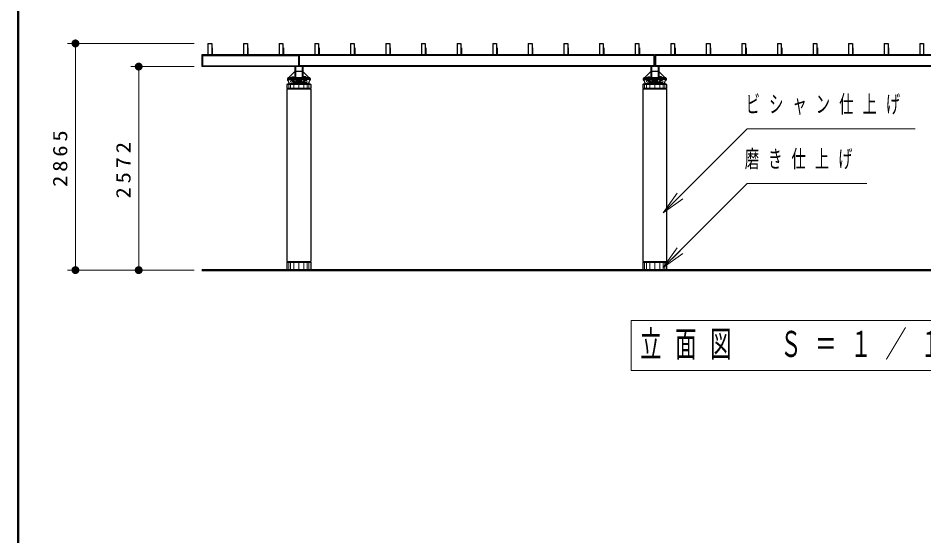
# Model space of a CAD drawing. Units: millimetres on the paper, with parts at other scales. Extents: x -365 to 10, y -38 to 257.
# Drawn here: x -365 to -250.5, y 60.7 to 126.1 of the extents above; entities that cross this region are included whole.
import ezdxf

# ---------------------------------------------------------------- set-up
doc = ezdxf.new("R2010")
doc.units = ezdxf.units.MM
doc.layers.add('LY_1', color=7, linetype='Continuous', lineweight=25)
doc.layers.add('LY_2', color=7, linetype='Continuous', lineweight=13)
doc.styles.add('ＭＳ ゴシック', font='')
doc.styles.get('ＭＳ ゴシック').set_extended_font_data('MS Gothic')

# ---------------------------------------------------------------- blocks, each defined once
blk = doc.blocks.new('filled_dot')
at = {"color": 0, "linetype": 'Continuous', "lineweight": -2, "const_width": 1.25}
blk.add_lwpolyline([(-0.625, 0, 1), (0.625, 0, 1)], format="xyb", close=True, dxfattribs=at)

msp = doc.modelspace()

# ---------------------------------------------------------------- linework, layer by layer
at = {"layer": 'LY_1', "lineweight": 13}
for p, q in [((-342.755, 122.941), (-358.755, 122.941)), ((-357.755, 94.291), (-357.755, 122.941)), ((-342.755, 120.011), (-350.755, 120.011)), ((-349.755, 94.291), (-349.755, 120.011)), ((-330.786, 117.741), (-330.786, 117.291)), ((-330.567, 117.741), (-330.567, 117.291)), ((-330.13, 117.741), (-330.13, 117.291)), ((-329.505, 117.741), (-329.505, 117.291)), ((-328.88, 117.741), (-328.88, 117.291)), ((-328.442, 117.741), (-328.442, 117.291)), ((-328.223, 117.741), (-328.223, 117.291)), ((-285.786, 117.741), (-285.786, 117.291)), ((-285.567, 117.741), (-285.567, 117.291)), ((-285.13, 117.741), (-285.13, 117.291)), ((-284.505, 117.741), (-284.505, 117.291)), ((-283.88, 117.741), (-283.88, 117.291)), ((-283.442, 117.741), (-283.442, 117.291)), ((-283.223, 117.741), (-283.223, 117.291)), ((-283.431, 101.538), (-281.664, 104.013)), ((-283.431, 101.538), (-281.31, 103.659)), ((-280.956, 103.306), (-283.431, 101.538)), ((-283.431, 94.621), (-281.664, 97.096)), ((-283.431, 94.621), (-281.31, 96.742)), ((-280.956, 96.388), (-283.431, 94.621)), ((-330.786, 95.291), (-330.786, 94.291)), ((-330.567, 95.291), (-330.567, 94.291)), ((-330.13, 95.291), (-330.13, 94.291)), ((-329.505, 95.291), (-329.505, 94.291)), ((-328.88, 95.291), (-328.88, 94.291)), ((-328.442, 95.291), (-328.442, 94.291)), ((-328.223, 95.291), (-328.223, 94.291)), ((-285.786, 95.291), (-285.786, 94.291)), ((-285.567, 95.291), (-285.567, 94.291)), ((-285.13, 95.291), (-285.13, 94.291)), ((-284.505, 95.291), (-284.505, 94.291)), ((-283.88, 95.291), (-283.88, 94.291)), ((-283.442, 95.291), (-283.442, 94.291)), ((-283.223, 95.291), (-283.223, 94.291)), ((-342.755, 94.291), (-358.755, 94.291)), ((-236.505, 87.924), (-287.505, 87.924)), ((-287.505, 87.924), (-287.505, 81.624)), ((-287.505, 81.624), (-236.505, 81.624))]:
    msp.add_line(p, q, dxfattribs=at)
at = {"layer": 'LY_1', "color": 40}
for p, q in [((-340.995, 122.941), (-340.995, 121.491)), ((-340.995, 122.941), (-340.515, 122.941)), ((-340.515, 122.941), (-340.515, 121.491)), ((-336.495, 122.941), (-336.495, 121.491)), ((-336.495, 122.941), (-336.015, 122.941)), ((-336.015, 122.941), (-336.015, 121.491)), ((-331.995, 122.941), (-331.995, 121.491)), ((-331.995, 122.941), (-331.515, 122.941)), ((-331.515, 122.941), (-331.515, 121.491)), ((-327.495, 122.941), (-327.495, 121.491)), ((-327.495, 122.941), (-327.015, 122.941)), ((-327.015, 122.941), (-327.015, 121.491)), ((-322.995, 122.941), (-322.995, 121.491)), ((-322.995, 122.941), (-322.515, 122.941)), ((-322.515, 122.941), (-322.515, 121.491)), ((-318.495, 122.941), (-318.495, 121.491)), ((-318.495, 122.941), (-318.015, 122.941)), ((-318.015, 122.941), (-318.015, 121.491)), ((-313.995, 122.941), (-313.995, 121.491)), ((-313.995, 122.941), (-313.515, 122.941)), ((-313.515, 122.941), (-313.515, 121.491)), ((-309.495, 122.941), (-309.495, 121.491)), ((-309.495, 122.941), (-309.015, 122.941)), ((-309.015, 122.941), (-309.015, 121.491)), ((-304.995, 122.941), (-304.995, 121.491)), ((-304.995, 122.941), (-304.515, 122.941)), ((-304.515, 122.941), (-304.515, 121.491)), ((-300.495, 122.941), (-300.495, 121.491)), ((-300.495, 122.941), (-300.015, 122.941)), ((-300.015, 122.941), (-300.015, 121.491)), ((-295.995, 122.941), (-295.995, 121.491)), ((-295.995, 122.941), (-295.515, 122.941)), ((-295.515, 122.941), (-295.515, 121.491)), ((-291.495, 122.941), (-291.495, 121.491)), ((-291.495, 122.941), (-291.015, 122.941)), ((-291.015, 122.941), (-291.015, 121.491)), ((-286.995, 122.941), (-286.995, 121.491)), ((-286.995, 122.941), (-286.515, 122.941)), ((-286.515, 122.941), (-286.515, 121.491)), ((-282.495, 122.941), (-282.495, 121.491)), ((-282.495, 122.941), (-282.015, 122.941)), ((-282.015, 122.941), (-282.015, 121.491)), ((-277.995, 122.941), (-277.995, 121.491)), ((-277.995, 122.941), (-277.515, 122.941)), ((-277.515, 122.941), (-277.515, 121.491)), ((-273.495, 122.941), (-273.495, 121.491)), ((-273.495, 122.941), (-273.015, 122.941)), ((-273.015, 122.941), (-273.015, 121.491)), ((-268.995, 122.941), (-268.995, 121.491)), ((-268.995, 122.941), (-268.515, 122.941)), ((-268.515, 122.941), (-268.515, 121.491)), ((-264.495, 122.941), (-264.495, 121.491)), ((-264.495, 122.941), (-264.015, 122.941)), ((-264.015, 122.941), (-264.015, 121.491)), ((-259.995, 122.941), (-259.995, 121.491)), ((-259.995, 122.941), (-259.515, 122.941)), ((-259.515, 122.941), (-259.515, 121.491)), ((-255.495, 122.941), (-255.495, 121.491)), ((-255.495, 122.941), (-255.015, 122.941)), ((-255.015, 122.941), (-255.015, 121.491)), ((-250.995, 122.941), (-250.995, 121.491)), ((-250.995, 122.941), (-250.515, 122.941)), ((-250.515, 122.941), (-250.515, 121.491))]:
    msp.add_line(p, q, dxfattribs=at)
at = {"layer": 'LY_1'}
for p, q in [((-284.555, 121.491), (-341.755, 121.491)), ((-341.755, 121.491), (-341.755, 120.011)), ((-341.695, 121.401), (-341.695, 120.101)), ((-341.695, 121.401), (-329.535, 121.401)), ((-340.445, 122.391), (-340.445, 121.561)), ((-340.445, 121.561), (-339.615, 121.561)), ((-335.945, 122.391), (-335.945, 121.561)), ((-335.945, 121.561), (-335.115, 121.561)), ((-331.445, 122.391), (-331.445, 121.561)), ((-331.445, 121.561), (-330.615, 121.561)), ((-329.535, 121.401), (-329.535, 120.101)), ((-284.615, 121.401), (-329.475, 121.401)), ((-329.475, 121.401), (-329.475, 120.101)), ((-326.945, 122.391), (-326.945, 121.561)), ((-326.945, 121.561), (-326.115, 121.561)), ((-322.445, 122.391), (-322.445, 121.561)), ((-322.445, 121.561), (-321.615, 121.561)), ((-317.945, 122.391), (-317.945, 121.561)), ((-317.945, 121.561), (-317.115, 121.561)), ((-313.445, 122.391), (-313.445, 121.561)), ((-313.445, 121.561), (-312.615, 121.561)), ((-308.945, 122.391), (-308.945, 121.561)), ((-308.945, 121.561), (-308.115, 121.561)), ((-304.445, 122.391), (-304.445, 121.561)), ((-304.445, 121.561), (-303.615, 121.561)), ((-299.945, 122.391), (-299.945, 121.561)), ((-299.945, 121.561), (-299.115, 121.561)), ((-295.445, 122.391), (-295.445, 121.561)), ((-295.445, 121.561), (-294.615, 121.561)), ((-290.945, 122.391), (-290.945, 121.561)), ((-290.945, 121.561), (-290.115, 121.561)), ((-286.445, 122.391), (-286.445, 121.561)), ((-286.445, 121.561), (-285.615, 121.561)), ((-284.615, 121.401), (-284.615, 120.101)), ((-284.555, 121.491), (-284.555, 120.011)), ((-284.455, 121.491), (-284.455, 120.011)), ((-239.555, 121.491), (-284.455, 121.491)), ((-284.395, 121.401), (-284.395, 120.101)), ((-239.615, 121.401), (-284.395, 121.401)), ((-281.945, 122.391), (-281.945, 121.561)), ((-281.945, 121.561), (-281.115, 121.561)), ((-277.445, 122.391), (-277.445, 121.561)), ((-277.445, 121.561), (-276.615, 121.561)), ((-272.945, 122.391), (-272.945, 121.561)), ((-272.945, 121.561), (-272.115, 121.561)), ((-268.445, 122.391), (-268.445, 121.561)), ((-268.445, 121.561), (-267.615, 121.561)), ((-263.945, 122.391), (-263.945, 121.561)), ((-263.945, 121.561), (-263.115, 121.561)), ((-259.445, 122.391), (-259.445, 121.561)), ((-259.445, 121.561), (-258.615, 121.561)), ((-254.945, 122.391), (-254.945, 121.561)), ((-254.945, 121.561), (-254.115, 121.561)), ((-284.555, 120.011), (-341.755, 120.011)), ((-341.695, 120.101), (-329.535, 120.101)), ((-330.005, 119.381), (-330.805, 118.581)), ((-330.005, 120.011), (-330.005, 118.581)), ((-329.915, 120.011), (-329.915, 118.581)), ((-329.095, 119.381), (-329.915, 119.381)), ((-284.615, 120.101), (-329.475, 120.101)), ((-329.095, 120.011), (-329.095, 118.581)), ((-329.005, 120.011), (-329.005, 118.581)), ((-328.204, 118.581), (-329.004, 119.381)), ((-285.005, 119.381), (-285.805, 118.581)), ((-285.005, 120.011), (-285.005, 118.581)), ((-284.915, 120.011), (-284.915, 118.581)), ((-284.095, 119.381), (-284.915, 119.381)), ((-239.555, 120.011), (-284.455, 120.011)), ((-239.615, 120.101), (-284.395, 120.101)), ((-284.095, 120.011), (-284.095, 118.581)), ((-284.005, 120.011), (-284.005, 118.581)), ((-283.204, 118.581), (-284.004, 119.381)), ((-328.055, 118.491), (-330.955, 118.491)), ((-328.105, 118.581), (-330.905, 118.581)), ((-330.905, 118.581), (-330.905, 118.491)), ((-328.105, 118.581), (-328.105, 118.491)), ((-283.055, 118.491), (-285.955, 118.491)), ((-283.105, 118.581), (-285.905, 118.581)), ((-285.905, 118.581), (-285.905, 118.491)), ((-283.105, 118.581), (-283.105, 118.491))]:
    msp.add_line(p, q, dxfattribs=at)
at = {"layer": 'LY_1', "color": 1}
for p, q in [((-330.955, 118.491), (-330.955, 118.349)), ((-330.955, 118.491), (-328.055, 118.491)), ((-330.955, 118.401), (-329.55, 118.401)), ((-330.755, 118.021), (-330.755, 117.791)), ((-330.405, 118.613), (-330.405, 118.581)), ((-330.405, 118.613), (-330.105, 118.613)), ((-330.405, 118.369), (-330.405, 118.401)), ((-330.405, 118.369), (-330.105, 118.369)), ((-330.375, 118.713), (-330.135, 118.713)), ((-330.375, 118.713), (-330.375, 118.613)), ((-330.375, 118.239), (-330.375, 118.369)), ((-330.375, 118.239), (-330.135, 118.239)), ((-330.335, 118.213), (-330.335, 118.239)), ((-330.335, 118.213), (-330.175, 118.213)), ((-330.255, 118.713), (-330.255, 118.613)), ((-330.255, 118.239), (-330.255, 118.369)), ((-330.2, 118.043), (-329.96, 118.043)), ((-330.2, 118.043), (-330.2, 117.913)), ((-330.175, 118.213), (-330.175, 118.239)), ((-330.16, 118.141), (-330.16, 118.043)), ((-330, 118.141), (-330.16, 118.141)), ((-330.135, 118.713), (-330.135, 118.613)), ((-330.135, 118.239), (-330.135, 118.369)), ((-330.105, 118.613), (-330.105, 118.581)), ((-330.105, 118.369), (-330.105, 118.401)), ((-330.08, 118.043), (-330.08, 117.913)), ((-330, 118.141), (-330, 118.043)), ((-329.96, 118.043), (-329.96, 117.913)), ((-329.55, 118.401), (-329.55, 117.881)), ((-329.46, 118.401), (-329.46, 117.881)), ((-328.055, 118.401), (-329.46, 118.401)), ((-329.05, 118.043), (-329.05, 117.913)), ((-328.81, 118.043), (-329.05, 118.043)), ((-329.01, 118.141), (-328.85, 118.141)), ((-329.01, 118.141), (-329.01, 118.043)), ((-328.93, 118.043), (-328.93, 117.913)), ((-328.905, 118.613), (-328.905, 118.581)), ((-328.605, 118.613), (-328.905, 118.613)), ((-328.905, 118.369), (-328.905, 118.401)), ((-328.605, 118.369), (-328.905, 118.369)), ((-328.635, 118.713), (-328.875, 118.713)), ((-328.875, 118.713), (-328.875, 118.613)), ((-328.875, 118.239), (-328.875, 118.369)), ((-328.635, 118.239), (-328.875, 118.239)), ((-328.85, 118.141), (-328.85, 118.043)), ((-328.835, 118.213), (-328.835, 118.239)), ((-328.675, 118.213), (-328.835, 118.213)), ((-328.81, 118.043), (-328.81, 117.913)), ((-328.755, 118.713), (-328.755, 118.613)), ((-328.755, 118.239), (-328.755, 118.369)), ((-328.675, 118.213), (-328.675, 118.239)), ((-328.635, 118.713), (-328.635, 118.613)), ((-328.635, 118.239), (-328.635, 118.369)), ((-328.605, 118.613), (-328.605, 118.581)), ((-328.605, 118.369), (-328.605, 118.401)), ((-328.255, 118.021), (-328.255, 117.791)), ((-328.055, 118.491), (-328.055, 118.349)), ((-285.955, 118.491), (-285.955, 118.349)), ((-285.955, 118.491), (-283.055, 118.491)), ((-285.955, 118.401), (-284.55, 118.401)), ((-285.755, 118.021), (-285.755, 117.791)), ((-285.405, 118.613), (-285.405, 118.581)), ((-285.405, 118.613), (-285.105, 118.613)), ((-285.405, 118.369), (-285.405, 118.401)), ((-285.405, 118.369), (-285.105, 118.369)), ((-285.375, 118.713), (-285.135, 118.713)), ((-285.375, 118.713), (-285.375, 118.613)), ((-285.375, 118.239), (-285.375, 118.369)), ((-285.375, 118.239), (-285.135, 118.239)), ((-285.335, 118.213), (-285.335, 118.239)), ((-285.335, 118.213), (-285.175, 118.213)), ((-285.255, 118.713), (-285.255, 118.613)), ((-285.255, 118.239), (-285.255, 118.369)), ((-285.2, 118.043), (-284.96, 118.043)), ((-285.2, 118.043), (-285.2, 117.913)), ((-285.175, 118.213), (-285.175, 118.239)), ((-285.16, 118.141), (-285.16, 118.043)), ((-285, 118.141), (-285.16, 118.141)), ((-285.135, 118.713), (-285.135, 118.613)), ((-285.135, 118.239), (-285.135, 118.369)), ((-285.105, 118.613), (-285.105, 118.581)), ((-285.105, 118.369), (-285.105, 118.401)), ((-285.08, 118.043), (-285.08, 117.913)), ((-285, 118.141), (-285, 118.043)), ((-284.96, 118.043), (-284.96, 117.913)), ((-284.55, 118.401), (-284.55, 117.881)), ((-284.46, 118.401), (-284.46, 117.881)), ((-283.055, 118.401), (-284.46, 118.401)), ((-284.05, 118.043), (-284.05, 117.913)), ((-283.81, 118.043), (-284.05, 118.043)), ((-284.01, 118.141), (-283.85, 118.141)), ((-284.01, 118.141), (-284.01, 118.043)), ((-283.93, 118.043), (-283.93, 117.913)), ((-283.905, 118.613), (-283.905, 118.581)), ((-283.605, 118.613), (-283.905, 118.613)), ((-283.905, 118.369), (-283.905, 118.401)), ((-283.605, 118.369), (-283.905, 118.369)), ((-283.635, 118.713), (-283.875, 118.713)), ((-283.875, 118.713), (-283.875, 118.613)), ((-283.875, 118.239), (-283.875, 118.369)), ((-283.635, 118.239), (-283.875, 118.239)), ((-283.85, 118.141), (-283.85, 118.043)), ((-283.835, 118.213), (-283.835, 118.239)), ((-283.675, 118.213), (-283.835, 118.213)), ((-283.81, 118.043), (-283.81, 117.913)), ((-283.755, 118.713), (-283.755, 118.613)), ((-283.755, 118.239), (-283.755, 118.369)), ((-283.675, 118.213), (-283.675, 118.239)), ((-283.635, 118.713), (-283.635, 118.613)), ((-283.635, 118.239), (-283.635, 118.369)), ((-283.605, 118.613), (-283.605, 118.581)), ((-283.605, 118.369), (-283.605, 118.401)), ((-283.255, 118.021), (-283.255, 117.791)), ((-283.055, 118.491), (-283.055, 118.349)), ((-330.755, 117.881), (-329.55, 117.881)), ((-330.755, 117.791), (-328.255, 117.791)), ((-330.23, 117.913), (-329.93, 117.913)), ((-330.23, 117.913), (-330.23, 117.881)), ((-329.93, 117.913), (-329.93, 117.881)), ((-328.255, 117.881), (-329.46, 117.881)), ((-329.08, 117.913), (-329.08, 117.881)), ((-328.78, 117.913), (-329.08, 117.913)), ((-328.78, 117.913), (-328.78, 117.881)), ((-285.755, 117.881), (-284.55, 117.881)), ((-285.755, 117.791), (-283.255, 117.791)), ((-285.23, 117.913), (-284.93, 117.913)), ((-285.23, 117.913), (-285.23, 117.881)), ((-284.93, 117.913), (-284.93, 117.881)), ((-283.255, 117.881), (-284.46, 117.881)), ((-284.08, 117.913), (-284.08, 117.881)), ((-283.78, 117.913), (-284.08, 117.913)), ((-283.78, 117.913), (-283.78, 117.881))]:
    msp.add_line(p, q, dxfattribs=at)
at = {"layer": 'LY_1', "color": 1, "lineweight": 13}
for p, q in [((-330.455, 118.251), (-330.375, 118.251)), ((-330.455, 118.031), (-330.305, 118.031)), ((-329.905, 118.351), (-329.905, 118.291)), ((-329.885, 118.281), (-329.905, 118.291)), ((-329.905, 117.991), (-329.885, 118.001)), ((-329.905, 117.991), (-329.905, 117.931)), ((-329.55, 118.281), (-329.885, 118.281)), ((-329.885, 118.281), (-329.885, 118.191)), ((-329.865, 118.181), (-329.885, 118.191)), ((-329.885, 118.091), (-329.865, 118.101)), ((-329.885, 118.091), (-329.885, 118.001)), ((-329.55, 118.001), (-329.885, 118.001)), ((-329.55, 118.181), (-329.865, 118.181)), ((-329.865, 118.181), (-329.865, 118.101)), ((-329.55, 118.101), (-329.865, 118.101)), ((-329.48, 118.181), (-329.53, 118.181)), ((-329.46, 118.281), (-329.125, 118.281)), ((-329.46, 118.181), (-329.145, 118.181)), ((-329.46, 118.101), (-329.145, 118.101)), ((-329.46, 118.001), (-329.125, 118.001)), ((-329.145, 118.181), (-329.125, 118.191)), ((-329.145, 118.181), (-329.145, 118.101)), ((-329.125, 118.091), (-329.145, 118.101)), ((-329.125, 118.281), (-329.105, 118.291)), ((-329.125, 118.281), (-329.125, 118.191)), ((-329.125, 118.091), (-329.125, 118.001)), ((-329.105, 117.991), (-329.125, 118.001)), ((-329.105, 118.351), (-329.105, 118.291)), ((-329.105, 117.991), (-329.105, 117.931)), ((-328.555, 118.031), (-328.705, 118.031)), ((-328.555, 118.251), (-328.635, 118.251)), ((-285.455, 118.251), (-285.375, 118.251)), ((-285.455, 118.031), (-285.305, 118.031)), ((-284.905, 118.351), (-284.905, 118.291)), ((-284.885, 118.281), (-284.905, 118.291)), ((-284.905, 117.991), (-284.885, 118.001)), ((-284.905, 117.991), (-284.905, 117.931)), ((-284.55, 118.281), (-284.885, 118.281)), ((-284.885, 118.281), (-284.885, 118.191)), ((-284.865, 118.181), (-284.885, 118.191)), ((-284.885, 118.091), (-284.865, 118.101)), ((-284.885, 118.091), (-284.885, 118.001)), ((-284.55, 118.001), (-284.885, 118.001)), ((-284.55, 118.181), (-284.865, 118.181)), ((-284.865, 118.181), (-284.865, 118.101)), ((-284.55, 118.101), (-284.865, 118.101)), ((-284.48, 118.181), (-284.53, 118.181)), ((-284.46, 118.281), (-284.125, 118.281)), ((-284.46, 118.181), (-284.145, 118.181)), ((-284.46, 118.101), (-284.145, 118.101)), ((-284.46, 118.001), (-284.125, 118.001)), ((-284.145, 118.181), (-284.125, 118.191)), ((-284.145, 118.181), (-284.145, 118.101)), ((-284.125, 118.091), (-284.145, 118.101)), ((-284.125, 118.281), (-284.105, 118.291)), ((-284.125, 118.281), (-284.125, 118.191)), ((-284.125, 118.091), (-284.125, 118.001)), ((-284.105, 117.991), (-284.125, 118.001)), ((-284.105, 118.351), (-284.105, 118.291)), ((-284.105, 117.991), (-284.105, 117.931)), ((-283.555, 118.031), (-283.705, 118.031)), ((-283.555, 118.251), (-283.635, 118.251))]:
    msp.add_line(p, q, dxfattribs=at)
at = {"layer": 'LY_1', "color": 4}
for p, q in [((-330.955, 117.791), (-331.005, 117.741)), ((-331.005, 117.741), (-331.005, 117.291)), ((-328.005, 117.741), (-331.005, 117.741)), ((-331.005, 117.291), (-328.005, 117.291)), ((-331.005, 117.191), (-328.005, 117.191)), ((-331.005, 117.191), (-331.005, 95.391)), ((-328.055, 117.791), (-330.955, 117.791)), ((-330.955, 117.291), (-330.955, 117.191)), ((-328.055, 117.291), (-328.055, 117.191)), ((-328.054, 117.791), (-328.004, 117.741)), ((-328.005, 117.741), (-328.005, 117.291)), ((-328.005, 117.191), (-328.005, 95.391)), ((-285.955, 117.791), (-286.005, 117.741)), ((-286.005, 117.741), (-286.005, 117.291)), ((-283.005, 117.741), (-286.005, 117.741)), ((-286.005, 117.291), (-283.005, 117.291)), ((-286.005, 117.191), (-283.005, 117.191)), ((-286.005, 117.191), (-286.005, 95.391)), ((-283.055, 117.791), (-285.955, 117.791)), ((-285.955, 117.291), (-285.955, 117.191)), ((-283.055, 117.291), (-283.055, 117.191)), ((-283.054, 117.791), (-283.004, 117.741)), ((-283.005, 117.741), (-283.005, 117.291)), ((-283.005, 117.191), (-283.005, 95.391)), ((-331.005, 95.391), (-328.005, 95.391)), ((-331.005, 95.291), (-328.005, 95.291)), ((-331.005, 95.291), (-331.005, 94.291)), ((-330.955, 95.391), (-330.955, 95.291)), ((-328.055, 95.391), (-328.055, 95.291)), ((-328.005, 95.291), (-328.005, 94.291)), ((-286.005, 95.391), (-283.005, 95.391)), ((-286.005, 95.291), (-283.005, 95.291)), ((-286.005, 95.291), (-286.005, 94.291)), ((-285.955, 95.391), (-285.955, 95.291)), ((-283.055, 95.391), (-283.055, 95.291)), ((-283.005, 95.291), (-283.005, 94.291))]:
    msp.add_line(p, q, dxfattribs=at)
at = {"layer": 'LY_1', "lineweight": 50}
msp.add_line((-183.233, 94.291), (-341.755, 94.291), dxfattribs=at)
at = {"layer": 'LY_1', "lineweight": 13}
for points in [[(-283.431, 101.538), (-272.825, 112.144), (-251.58, 112.144)], [(-283.431, 94.621), (-272.825, 105.227), (-257.706, 105.227)]]:
    msp.add_lwpolyline(points, dxfattribs=at)
at = {"layer": 'LY_1', "color": 1}
for centre, radius, start, end in [((-330.855, 118.349), 0.1, 180, 242.74229), ((-331.024, 118.021), 0.269, 0, 62.74229), ((-327.986, 118.021), 0.269, 117.25771, 179.99999), ((-328.155, 118.349), 0.1, 297.25771, 0), ((-285.855, 118.349), 0.1, 180, 242.74229), ((-286.024, 118.021), 0.269, 0, 62.74229), ((-282.986, 118.021), 0.269, 117.25771, 179.99999), ((-283.155, 118.349), 0.1, 297.25771, 0)]:
    msp.add_arc(centre, radius, start, end, dxfattribs=at)
at = {"layer": 'LY_1', "color": 1, "lineweight": 13}
for centre, radius, start, end in [((-330.455, 118.141), 0.11, 90.00001, 267.3386), ((-330.305, 118.141), 0.11, 270, 40.88696), ((-329.955, 118.351), 0.05, 0, 90), ((-329.055, 118.351), 0.05, 89.99999, 180), ((-328.705, 118.141), 0.11, 139.11303, 270), ((-328.555, 118.141), 0.11, 270, 90), ((-285.455, 118.141), 0.11, 90.00001, 267.3386), ((-285.305, 118.141), 0.11, 270, 40.88696), ((-284.955, 118.351), 0.05, 0, 90), ((-284.055, 118.351), 0.05, 89.99999, 180), ((-283.705, 118.141), 0.11, 139.11303, 270), ((-283.555, 118.141), 0.11, 270, 90), ((-329.955, 117.931), 0.05, 270, 0), ((-329.055, 117.931), 0.05, 179.99999, 270), ((-284.955, 117.931), 0.05, 270, 0), ((-284.055, 117.931), 0.05, 179.99999, 270)]:
    msp.add_arc(centre, radius, start, end, dxfattribs=at)
at = {"layer": 'LY_2', "lineweight": 50}
msp.add_line((-365, 257), (-365, 0), dxfattribs=at)

# ---------------------------------------------------------------- block references
at = {"layer": 'LY_1', "lineweight": 13, "xscale": 0.4, "yscale": 0.4}
for p, rotation in [((-357.755, 122.941), 270), ((-349.755, 120.011), 270), ((-357.755, 94.291), 90), ((-349.755, 94.291), 90)]:
    msp.add_blockref('filled_dot', p, dxfattribs=dict(at, rotation=rotation))

# ---------------------------------------------------------------- texts
at = {"layer": 'LY_1', "style": 'ＭＳ ゴシック'}
for s, insert, char_height, attachment_point in [('\\T1.64;\\W0.6;ビシャン仕上げ', (-272.996, 115.144), 2.199, 4), ('\\T1.64;\\W0.6;磨き仕上げ', (-273.123, 108.227), 2.199, 4), ('\\T1.64;\\W0.6;立面図\u3000Ｓ＝１／１００', (-262.005, 84.774), 3.299, 5)]:
    msp.add_mtext(s, dxfattribs=dict(at, insert=insert, char_height=char_height, attachment_point=attachment_point))
at = {"layer": 'LY_1', "char_height": 1.833, "attachment_point": 8, "rotation": 90, "style": 'ＭＳ ゴシック'}
for s, insert in [('\\T1.33;\\W1.15;2865', (-358.755, 108.616)), ('\\T1.33;\\W1.15;2572', (-350.755, 107.151))]:
    msp.add_mtext(s, dxfattribs=dict(at, insert=insert))

doc.saveas('drawing.dxf')
